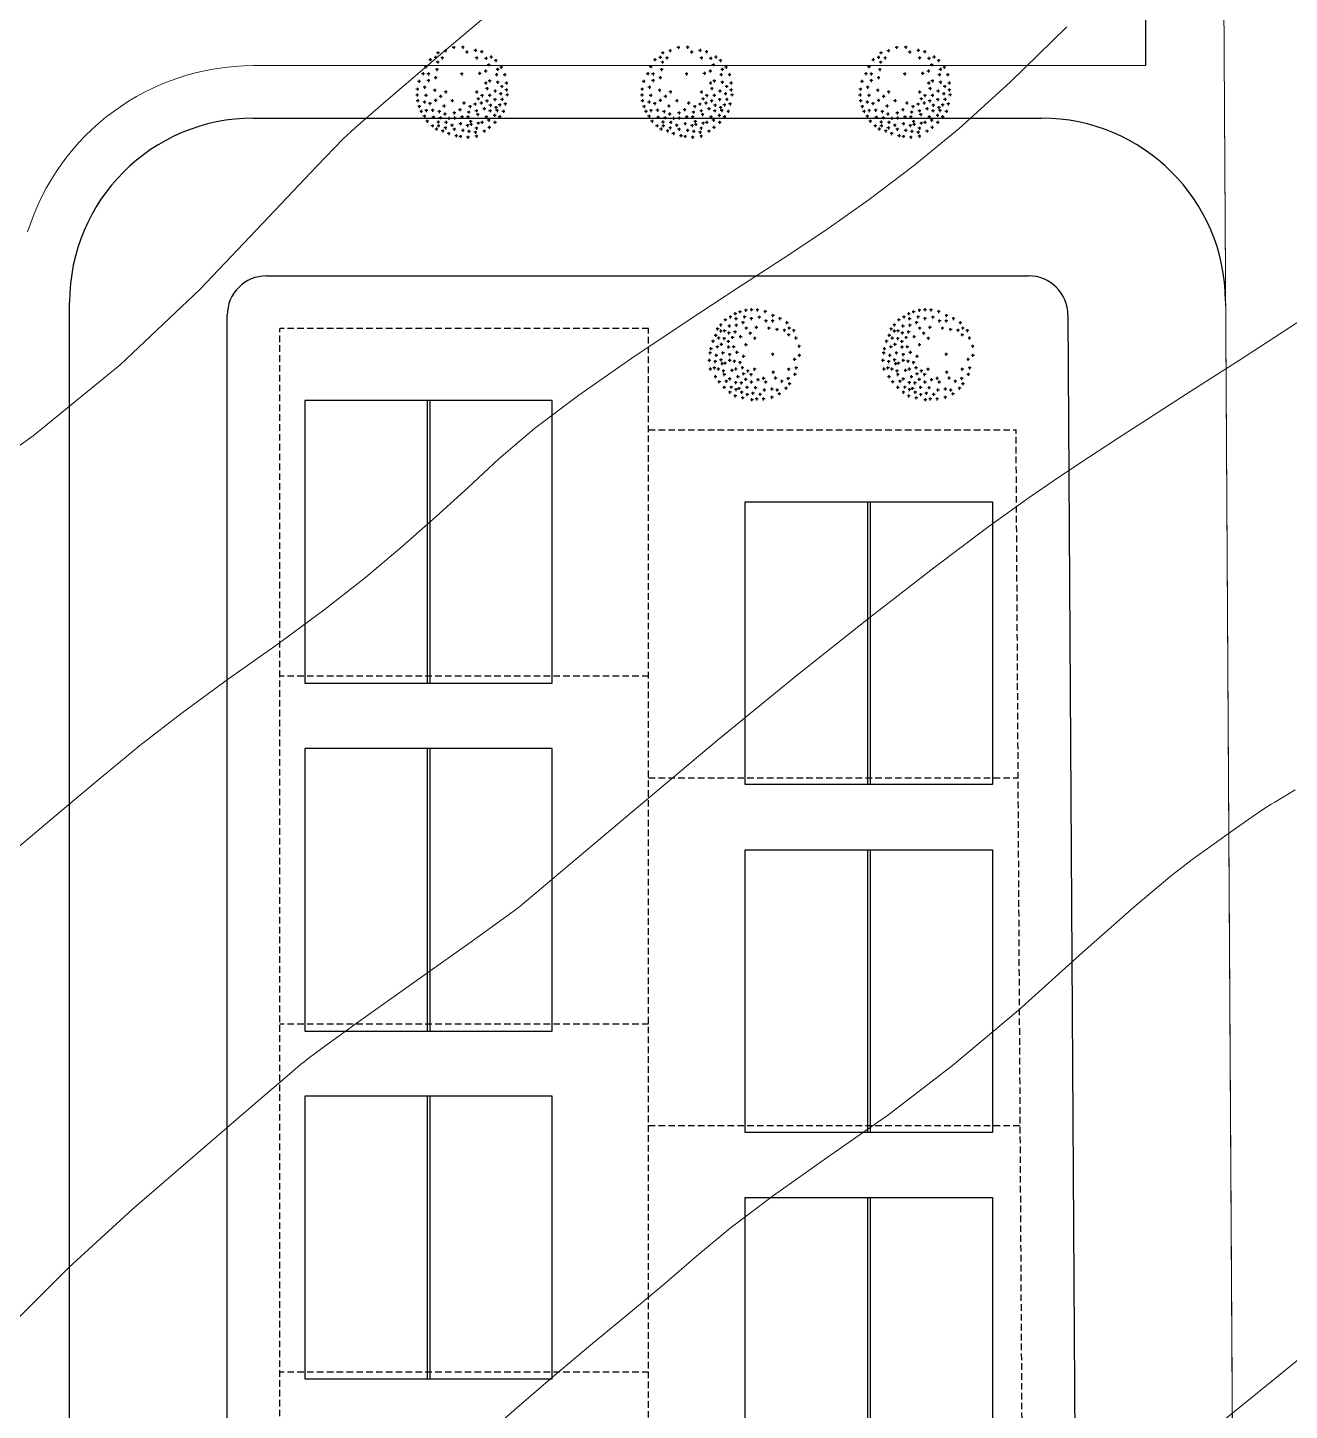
# Model space of a CAD drawing. Header units: inches. Extents: x 203 to 1065, y -1127 to 921.
# Drawn here: x 933.3 to 981.3, y 298.7 to 351.3 of the extents above; entities that cross this region are included whole.
import ezdxf

# ---------------------------------------------------------------- set-up
doc = ezdxf.new("R2010")
doc.units = ezdxf.units.IN
doc.header["$MEASUREMENT"] = 0
doc.linetypes.add('DASHED2', pattern=[0.375, 0.25, -0.125])
for name, color, linetype in [('calle', 3, 'Continuous'), ('Cumbreras', 140, 'Continuous'), ('CURVAS', 32, 'Continuous'), ('D4', 210, 'Continuous'), ('DESLINDE', 2, 'Continuous'), ('Vegetación', 102, 'Continuous')]:
    doc.layers.add(name, color=color, linetype=linetype)
doc.layers.add('Limite terrenos', color=2, linetype='DASHED2', transparency=0.4)

# ---------------------------------------------------------------- blocks, each defined once
blk = doc.blocks.new('RB13')
for p, q in [((-0.095, 0.4938), (-0.095, 0.4627)), ((0.0013, 0.4967), (0.0013, 0.4655)), ((-0.0794, 0.4783), (-0.1105, 0.4783)), ((0.0169, 0.4811), (-0.0143, 0.4811)), ((-0.1827, 0.4598), (-0.1827, 0.4287)), ((0.1343, 0.4627), (0.1343, 0.4315)), ((-0.1671, 0.4443), (-0.1983, 0.4443)), ((0.0437, 0.4457), (0.0437, 0.4145)), ((0.1499, 0.4471), (0.1187, 0.4471)), ((0.2022, 0.4485), (0.2022, 0.4173)), ((-0.2619, 0.4372), (-0.2619, 0.406)), ((0.0593, 0.4301), (0.0281, 0.4301)), ((0.2178, 0.4329), (0.1866, 0.4329)), ((-0.2463, 0.4216), (-0.2775, 0.4216)), ((-0.2874, 0.389), (-0.2874, 0.3578)), ((-0.2167, 0.3833), (-0.2167, 0.3522)), ((0.1484, 0.3833), (0.1484, 0.3522)), ((0.3013, 0.3918), (0.3013, 0.3607)), ((-0.2718, 0.3734), (-0.303, 0.3734)), ((-0.2011, 0.3677), (-0.2322, 0.3677)), ((0.164, 0.3677), (0.1328, 0.3677)), ((0.2475, 0.3777), (0.2475, 0.3465)), ((0.3168, 0.3762), (0.2857, 0.3762)), ((-0.344, 0.3635), (-0.344, 0.3323)), ((0.2631, 0.3621), (0.2319, 0.3621)), ((0.3494, 0.355), (0.3494, 0.3238)), ((-0.3284, 0.3479), (-0.3596, 0.3479)), ((-0.2648, 0.338), (-0.2648, 0.3068)), ((0.365, 0.3394), (0.3338, 0.3394)), ((-0.2492, 0.3224), (-0.2803, 0.3224)), ((0.2758, 0.3097), (0.2758, 0.2785)), ((0.2914, 0.2941), (0.2602, 0.2941)), ((-0.3893, 0.2898), (-0.3893, 0.2587)), ((0.4088, 0.2842), (0.4088, 0.253)), ((-0.3737, 0.2742), (-0.4049, 0.2742)), ((0.4244, 0.2686), (0.3932, 0.2686)), ((-0.2733, 0.2587), (-0.2733, 0.2275)), ((0.3692, 0.2615), (0.3692, 0.2303)), ((-0.2577, 0.2431), (-0.2888, 0.2431)), ((0.2418, 0.2445), (0.2418, 0.2133)), ((0.3848, 0.2459), (0.3536, 0.2459)), ((0.2574, 0.2289), (0.2262, 0.2289)), ((-0.4204, 0.2162), (-0.4204, 0.185)), ((-0.3638, 0.2133), (-0.3638, 0.1822)), ((-0.0101, 0.2133), (-0.0101, 0.1822)), ((0.1796, 0.219), (0.1796, 0.1878)), ((-0.4048, 0.2006), (-0.436, 0.2006)), ((-0.3482, 0.1977), (-0.3794, 0.1977)), ((0.0055, 0.1977), (-0.0256, 0.1977)), ((0.1951, 0.2034), (0.164, 0.2034)), ((0.3579, 0.2048), (0.3579, 0.1737)), ((0.4456, 0.2048), (0.4456, 0.1737)), ((0.3734, 0.1892), (0.3423, 0.1892)), ((0.4612, 0.1892), (0.43, 0.1892)), ((-0.2874, 0.1737), (-0.2874, 0.1425)), ((-0.2718, 0.1581), (-0.303, 0.1581)), ((-0.4629, 0.134), (-0.4629, 0.1028)), ((-0.3638, 0.1425), (-0.3638, 0.1113)), ((0.2843, 0.1397), (0.2843, 0.1085)), ((-0.4473, 0.1184), (-0.4785, 0.1184)), ((-0.3482, 0.1269), (-0.3794, 0.1269)), ((0.2999, 0.1241), (0.2687, 0.1241)), ((0.3692, 0.1255), (0.3692, 0.0943)), ((0.2447, 0.117), (0.2447, 0.0858)), ((0.3848, 0.1099), (0.3536, 0.1099)), ((0.4626, 0.117), (0.4626, 0.0858)), ((0.2602, 0.1014), (0.2291, 0.1014)), ((0.4782, 0.1014), (0.447, 0.1014)), ((0.4145, 0.0802), (0.4145, 0.049)), ((-0.4034, 0.0717), (-0.4034, 0.0405)), ((0.43, 0.0646), (0.3989, 0.0646)), ((-0.4799, 0.0518), (-0.4799, 0.0207)), ((-0.3879, 0.0561), (-0.419, 0.0561)), ((0.2588, 0.0575), (0.2588, 0.0263)), ((-0.4643, 0.0362), (-0.4954, 0.0362)), ((-0.2959, 0.0405), (-0.2959, 0.0093)), ((0.2744, 0.0419), (0.2432, 0.0419)), ((0.3437, 0.032), (0.3437, 0.0008)), ((0.4626, 0.0433), (0.4626, 0.0122)), ((-0.2803, 0.0249), (-0.3115, 0.0249)), ((-0.1799, 0.0235), (-0.1799, -0.0077)), ((0.1484, 0.0207), (0.1484, -0.0105)), ((0.3593, 0.0164), (0.3281, 0.0164)), ((0.4782, 0.0277), (0.447, 0.0277)), ((-0.1643, 0.0079), (-0.1954, 0.0079)), ((0.164, 0.0051), (0.1328, 0.0051)), ((0.4031, 0.0037), (0.4031, -0.0275)), ((-0.4827, -0.0105), (-0.4827, -0.0417)), ((-0.3893, -0.0133), (-0.3893, -0.0445)), ((0.2843, -0.0133), (0.2843, -0.0445)), ((0.4187, -0.0119), (0.3876, -0.0119)), ((0.4711, -0.0077), (0.4711, -0.0388)), ((-0.4671, -0.0261), (-0.4983, -0.0261)), ((-0.3737, -0.0289), (-0.4049, -0.0289)), ((-0.2336, -0.0247), (-0.2336, -0.0558)), ((0.205, -0.0162), (0.205, -0.0473)), ((0.2999, -0.0289), (0.2687, -0.0289)), ((0.4866, -0.0233), (0.4555, -0.0233)), ((-0.218, -0.0403), (-0.2492, -0.0403)), ((0.2206, -0.0318), (0.1895, -0.0318)), ((0.1654, -0.0502), (0.1654, -0.0813)), ((0.4173, -0.0558), (0.4173, -0.087)), ((-0.477, -0.07), (-0.477, -0.1012)), ((-0.2874, -0.0672), (-0.2874, -0.0983)), ((-0.1119, -0.07), (-0.1119, -0.1012)), ((0.181, -0.0658), (0.1498, -0.0658)), ((0.256, -0.0728), (0.256, -0.104)), ((0.3409, -0.0587), (0.3409, -0.0898)), ((0.4329, -0.0714), (0.4017, -0.0714)), ((-0.4614, -0.0856), (-0.4926, -0.0856)), ((-0.4063, -0.0842), (-0.4063, -0.1153)), ((-0.2718, -0.0828), (-0.303, -0.0828)), ((-0.0964, -0.0856), (-0.1275, -0.0856)), ((0.3565, -0.0743), (0.3253, -0.0743)), ((-0.3907, -0.0998), (-0.4219, -0.0998)), ((-0.3468, -0.1012), (-0.3468, -0.1323)), ((0.0126, -0.0955), (0.0126, -0.1267)), ((0.1965, -0.0955), (0.1965, -0.1267)), ((0.2716, -0.0884), (0.2404, -0.0884)), ((-0.3313, -0.1168), (-0.3624, -0.1168)), ((0.0282, -0.1111), (-0.003, -0.1111)), ((0.1315, -0.1068), (0.1315, -0.138)), ((0.2121, -0.1111), (0.181, -0.1111)), ((0.3918, -0.1153), (0.3918, -0.1465)), ((0.4513, -0.104), (0.4513, -0.1352)), ((-0.1968, -0.1267), (-0.1968, -0.1578)), ((0.147, -0.1224), (0.1159, -0.1224)), ((0.2928, -0.1182), (0.2928, -0.1493)), ((0.4074, -0.1309), (0.3762, -0.1309)), ((0.4668, -0.1196), (0.4357, -0.1196)), ((-0.46, -0.1323), (-0.46, -0.1635)), ((-0.1813, -0.1423), (-0.2124, -0.1423)), ((0.0777, -0.1323), (0.0777, -0.1635)), ((0.3084, -0.1338), (0.2772, -0.1338)), ((0.3522, -0.1437), (0.3522, -0.1748)), ((-0.4445, -0.1479), (-0.4756, -0.1479)), ((0.0933, -0.1479), (0.0621, -0.1479)), ((0.2277, -0.155), (0.2277, -0.1862)), ((0.3678, -0.1593), (0.3366, -0.1593)), ((-0.3865, -0.1748), (-0.3865, -0.206)), ((-0.3185, -0.172), (-0.3185, -0.2032)), ((-0.0299, -0.1663), (-0.0299, -0.1975)), ((0.2433, -0.1706), (0.2121, -0.1706)), ((0.3635, -0.1748), (0.3635, -0.206)), ((-0.4402, -0.1833), (-0.4402, -0.2145)), ((-0.3709, -0.1904), (-0.402, -0.1904)), ((-0.303, -0.1876), (-0.3341, -0.1876)), ((-0.2478, -0.1862), (-0.2478, -0.2173)), ((-0.0143, -0.1819), (-0.0454, -0.1819)), ((0.1456, -0.1777), (0.1456, -0.2088)), ((0.2899, -0.1777), (0.2899, -0.2088)), ((0.3791, -0.1904), (0.3479, -0.1904)), ((0.4314, -0.1833), (0.4314, -0.2145)), ((-0.4246, -0.1989), (-0.4558, -0.1989)), ((-0.2322, -0.2018), (-0.2634, -0.2018)), ((-0.0893, -0.2003), (-0.0893, -0.2315)), ((0.0635, -0.1918), (0.0635, -0.223)), ((0.1612, -0.1933), (0.13, -0.1933)), ((0.3055, -0.1933), (0.2744, -0.1933)), ((0.447, -0.1989), (0.4159, -0.1989)), ((-0.1883, -0.2117), (-0.1883, -0.2429)), ((-0.0737, -0.2159), (-0.1049, -0.2159)), ((0.0791, -0.2074), (0.0479, -0.2074)), ((0.1598, -0.2173), (0.1598, -0.2485)), ((-0.4063, -0.2344), (-0.4063, -0.2655)), ((-0.1728, -0.2273), (-0.2039, -0.2273)), ((0.1753, -0.2329), (0.1442, -0.2329)), ((0.338, -0.2258), (0.338, -0.257)), ((-0.31, -0.2457), (-0.31, -0.2769)), ((-0.0072, -0.2429), (-0.0072, -0.274)), ((0.055, -0.2429), (0.055, -0.274)), ((0.2503, -0.2429), (0.2503, -0.274)), ((0.3536, -0.2414), (0.3225, -0.2414)), ((0.3918, -0.24), (0.3918, -0.2712)), ((-0.3907, -0.2499), (-0.4219, -0.2499)), ((-0.2945, -0.2613), (-0.3256, -0.2613)), ((-0.2365, -0.2514), (-0.2365, -0.2825)), ((-0.1459, -0.257), (-0.1459, -0.2882)), ((-0.0865, -0.2542), (-0.0865, -0.2854)), ((0.0084, -0.2584), (-0.0228, -0.2584)), ((0.0706, -0.2584), (0.0395, -0.2584)), ((0.2659, -0.2584), (0.2347, -0.2584)), ((0.4074, -0.2556), (0.3762, -0.2556)), ((-0.2209, -0.2669), (-0.252, -0.2669)), ((-0.1303, -0.2726), (-0.1615, -0.2726)), ((-0.0709, -0.2698), (-0.102, -0.2698)), ((0.2758, -0.2769), (0.2758, -0.308)), ((-0.3751, -0.2882), (-0.3751, -0.3194)), ((0.0833, -0.291), (0.0833, -0.3222)), ((0.2914, -0.2924), (0.2602, -0.2924)), ((-0.3596, -0.3038), (-0.3907, -0.3038)), ((-0.2591, -0.2967), (-0.2591, -0.3279)), ((-0.177, -0.2995), (-0.177, -0.3307)), ((0.0989, -0.3066), (0.0678, -0.3066)), ((0.205, -0.2995), (0.205, -0.3307)), ((0.3409, -0.2995), (0.3409, -0.3307)), ((-0.2435, -0.3123), (-0.2747, -0.3123)), ((-0.1614, -0.3151), (-0.1926, -0.3151)), ((-0.0242, -0.3137), (-0.0242, -0.3449)), ((0.089, -0.3222), (0.089, -0.3534)), ((0.1654, -0.308), (0.1654, -0.3392)), ((0.2206, -0.3151), (0.1895, -0.3151)), ((0.3565, -0.3151), (0.3253, -0.3151)), ((-0.3214, -0.3364), (-0.3214, -0.3675)), ((-0.2563, -0.3364), (-0.2563, -0.3675)), ((-0.1148, -0.3307), (-0.1148, -0.3619)), ((-0.0086, -0.3293), (-0.0398, -0.3293)), ((0.0494, -0.3335), (0.0494, -0.3647)), ((0.181, -0.3236), (0.1498, -0.3236)), ((-0.0992, -0.3463), (-0.1304, -0.3463)), ((0.065, -0.3491), (0.0338, -0.3491)), ((0.1046, -0.3378), (0.0734, -0.3378)), ((-0.3058, -0.3519), (-0.3369, -0.3519)), ((-0.2407, -0.3519), (-0.2719, -0.3519)), ((-0.1827, -0.359), (-0.1827, -0.3902)), ((0.1456, -0.3619), (0.1456, -0.393)), ((0.2814, -0.3534), (0.2814, -0.3845)), ((-0.2789, -0.3704), (-0.2789, -0.4015)), ((-0.1671, -0.3746), (-0.1983, -0.3746)), ((-0.0893, -0.3732), (-0.0893, -0.4044)), ((0.1612, -0.3774), (0.13, -0.3774)), ((0.297, -0.3689), (0.2659, -0.3689)), ((-0.2633, -0.3859), (-0.2945, -0.3859)), ((-0.211, -0.3902), (-0.211, -0.4214)), ((-0.0737, -0.3888), (-0.1049, -0.3888)), ((0.0013, -0.3845), (0.0013, -0.4157)), ((0.2277, -0.393), (0.2277, -0.4242)), ((-0.1954, -0.4058), (-0.2266, -0.4058)), ((0.0169, -0.4001), (-0.0143, -0.4001)), ((0.0664, -0.3959), (0.0664, -0.427)), ((0.1343, -0.4044), (0.1343, -0.4355)), ((0.2433, -0.4086), (0.2121, -0.4086)), ((-0.1487, -0.4185), (-0.1487, -0.4497)), ((0.0819, -0.4114), (0.0508, -0.4114)), ((0.1499, -0.4199), (0.1187, -0.4199)), ((-0.1331, -0.4341), (-0.1643, -0.4341)), ((-0.0695, -0.4412), (-0.0695, -0.4724)), ((-0.0242, -0.4497), (-0.0242, -0.4809)), ((0.1456, -0.4469), (0.1456, -0.478)), ((-0.0539, -0.4568), (-0.0851, -0.4568)), ((-0.0086, -0.4653), (-0.0398, -0.4653)), ((0.055, -0.4582), (0.055, -0.4894)), ((0.1612, -0.4624), (0.13, -0.4624)), ((0.0706, -0.4738), (0.0395, -0.4738))]:
    blk.add_line(p, q)
blk = doc.blocks.new('52312494')
at = {"xscale": 10, "zscale": 10}
blk.add_blockref('RB13', (0.076, -0.047), dxfattribs=at)
blk = doc.blocks.new('ARBOL39')
at = {"xscale": 0.15, "yscale": 1.5, "zscale": 0.15}
blk.add_blockref('52312494', (0, 0), dxfattribs=at)
blk = doc.blocks.new('A$C70AF2EE4')
at = {"layer": 'Cumbreras'}
for p, q in [((-10.756, 4.755), (0, 4.755)), ((-10.756, 4.655), (0, 4.655))]:
    blk.add_line(p, q, dxfattribs=at)
at = {"layer": 'D4'}
blk.add_lwpolyline([(-10.756, 0), (0, 0), (0, 9.413), (-10.756, 9.413)], close=True, dxfattribs=at)

msp = doc.modelspace()

# ---------------------------------------------------------------- linework, layer by layer
at = {"color": 1, "lineweight": 0}
msp.add_line((978.72, 373.798), (979.751, 202.174), dxfattribs=at)
at = {"layer": 'calle', "color": 4}
for p, q in [((941.925, 347.856), (971.918, 347.856)), ((942.425, 341.856), (971.421, 341.856)), ((934.925, 202.367), (934.925, 340.856)), ((940.925, 202.332), (940.925, 340.356)), ((972.921, 340.365), (973.75, 202.227))]:
    msp.add_line(p, q, dxfattribs=at)
for centre, radius, start, end in [((941.925, 340.856), 7, 90, 180), ((971.918, 340.856), 7, 0.344, 90), ((942.425, 340.356), 1.5, 90, 180), ((971.421, 340.356), 1.5, 0.344, 90)]:
    msp.add_arc(centre, radius, start, end, dxfattribs=at)
at = {"layer": 'CURVAS', "lineweight": 0}
for p, q in [((948.961, 350.21), (951.603, 352.453)), ((946.967, 348.509), (948.961, 350.21)), ((945.807, 347.507), (946.967, 348.509)), ((945.341, 347.072), (945.807, 347.507)), ((944.338, 346.027), (945.341, 347.072)), ((942.511, 344.1), (944.338, 346.027)), ((939.884, 341.336), (942.511, 344.1)), ((936.849, 338.473), (939.884, 341.336)), ((933.544, 335.772), (936.849, 338.473)), ((929.99, 333.239), (933.544, 335.772))]:
    msp.add_line(p, q, dxfattribs=at)
at = {"layer": 'CURVAS', "color": 41, "lineweight": 0}
for points in [[(972.875, 351.334), (970.726, 349.224), (968.78, 347.46), (967.029, 346.031), (965.351, 344.761), (963.704, 343.593), (962.085, 342.522), (960.354, 341.395), (958.434, 340.13), (956.325, 338.725), (954.302, 337.32), (952.616, 336.043), (951.267, 334.891), (950.1, 333.807), (948.872, 332.696), (947.581, 331.559), (946.193, 330.385), (944.62, 329.151), (942.858, 327.857), (940.969, 326.522), (939.208, 325.228), (937.602, 323.984), (936.123, 322.773), (934.581, 321.481), (932.943, 320.089)], [(981.565, 322.298), (980.795, 321.829), (980.66, 321.758), (980.339, 321.548), (979.809, 321.184), (979.115, 320.697), (978.393, 320.182), (977.652, 319.644), (976.8, 318.994), (975.424, 317.83), (973.475, 316.104), (971.02, 313.899), (968.532, 311.807), (966.104, 309.944), (963.755, 308.307), (961.72, 306.867), (960.069, 305.618), (958.789, 304.551), (957.548, 303.491), (956.202, 302.361), (954.753, 301.163), (953.311, 299.958), (951.947, 298.787), (950.663, 297.652)]]:
    msp.add_lwpolyline(points, dxfattribs=at)
at = {"layer": 'CURVAS', "lineweight": 0}
for points in [[(932.962, 302.189), (934.901, 304.121), (937.311, 306.33), (940.081, 308.731), (942.191, 310.541), (943.393, 311.569), (943.72, 311.845), (943.807, 311.915), (943.9, 311.993), (944.006, 312.082), (944.587, 312.508), (945.927, 313.469), (948.024, 314.965), (950.117, 316.456), (951.443, 317.406), (952.001, 317.812), (952.462, 318.202), (953.926, 319.436), (956.407, 321.528), (959.573, 324.181), (962.56, 326.626), (965.324, 328.824), (967.82, 330.749), (969.868, 332.288), (971.445, 333.429), (972.606, 334.216), (973.705, 334.943), (974.812, 335.666), (975.951, 336.402), (977.462, 337.374), (979.446, 338.652), (981.89, 340.228)], [(982.791, 301.505), (979.732, 299.028), (977.59, 297.291)]]:
    msp.add_lwpolyline(points, dxfattribs=at)
at = {"layer": 'DESLINDE', "color": 4, "linetype": 'Continuous', "lineweight": 0}
msp.add_lwpolyline([(979.733, 205.189), (980.233, 205.187), (1045.402, 204.937), (1043.622, 373.779), (979.22, 373.798), (978.72, 373.798)], close=True, dxfattribs=at)
at = {"layer": 'Limite terrenos'}
for p, q in [((942.925, 207.339), (942.925, 339.856)), ((956.964, 339.856), (942.925, 339.856)), ((956.964, 207.285), (956.964, 339.856)), ((956.964, 335.999), (970.947, 335.999)), ((971.72, 207.229), (970.947, 335.999)), ((956.964, 326.619), (942.925, 326.619)), ((956.964, 322.761), (971.027, 322.761)), ((956.964, 313.381), (942.925, 313.381)), ((956.964, 309.524), (971.106, 309.524)), ((956.964, 300.144), (942.925, 300.144))]:
    msp.add_line(p, q, dxfattribs=at)
at = {"layer": 'Vegetación', "linetype": 'ByBlock'}
msp.add_line((975.873, 371.799), (975.873, 349.856), dxfattribs=at)
at = {"layer": 'Vegetación', "lineweight": 0}
msp.add_line((975.873, 349.856), (941.925, 349.856), dxfattribs=at)
at = {"layer": 'Vegetación', "linetype": 'Continuous', "lineweight": 0}
msp.add_arc((941.925, 340.856), 9, 90, 162.7406, dxfattribs=at)

# ---------------------------------------------------------------- block references
at = {"layer": 'D4', "rotation": 270.0000007063921}
for p in [(943.884, 326.36), (943.884, 313.122), (943.884, 299.885)]:
    msp.add_blockref('A$C70AF2EE4', p, dxfattribs=at)
at = {"layer": 'D4', "xscale": -1, "rotation": 90.00000070639342}
for p in [(970.044, 322.502), (970.044, 309.265), (970.044, 296.027)]:
    msp.add_blockref('A$C70AF2EE4', p, dxfattribs=at)
at = {"layer": 'Vegetación', "xscale": 2.39420562439072, "yscale": 2.39420562439072, "zscale": 2.39420562439072}
for p in [(949.86, 348.998), (958.412, 348.998), (966.716, 348.998)]:
    msp.add_blockref('ARBOL39', p, dxfattribs=at)
at = {"layer": 'Vegetación', "xscale": 2.39420562439072, "yscale": 2.39420562439072, "zscale": 2.39420562439072, "rotation": 269.9999999999962}
for p in [(961.144, 338.862), (967.748, 338.862)]:
    msp.add_blockref('ARBOL39', p, dxfattribs=at)

doc.saveas('drawing.dxf')
